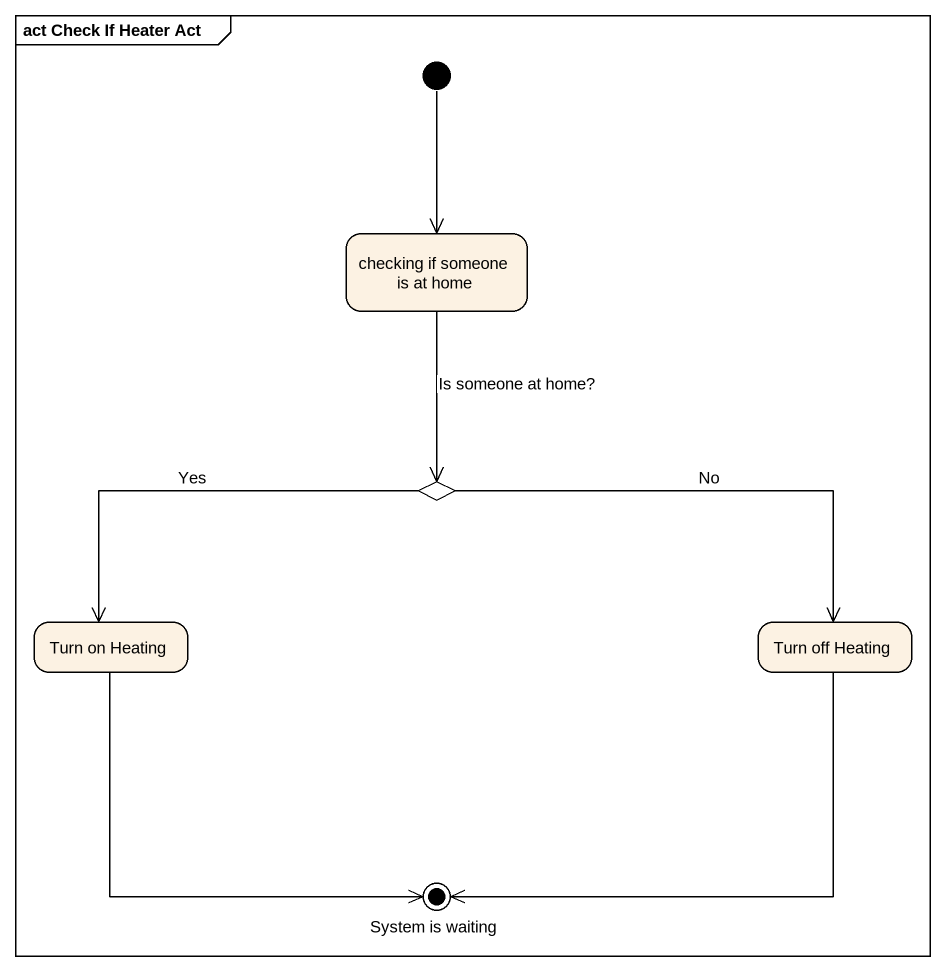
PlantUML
@startuml
mainframe act Check If Heater Act
hide empty description
state "checking if someone is at home" as checking_if_someone_is_at
state choice1 <<choice>>
state "Turn on Heating" as Turn_on_Heating
state "Turn off Heating" as Turn_off_Heating
state "System is waiting" as System_is_waiting <<end>>
[*] --> checking_if_someone_is_at
checking_if_someone_is_at --> choice1 : Is someone at home?
choice1 -left-> Turn_on_Heating : Yes
choice1 -right-> Turn_off_Heating : No
Turn_on_Heating --> System_is_waiting
Turn_off_Heating --> System_is_waiting
@enduml
